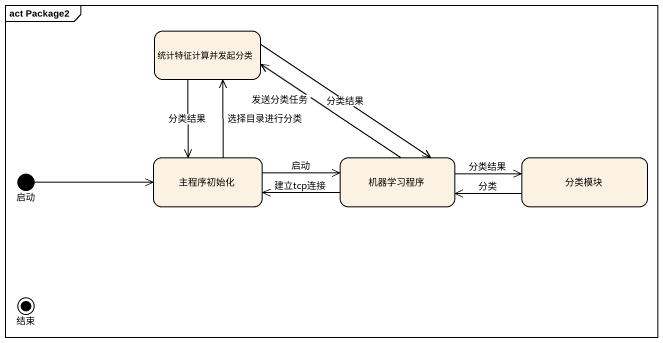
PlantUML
@startuml
mainframe act Package2
hide empty description
state 统计特征计算并发起分类
state 启动 <<start>>
state 主程序初始化
state 机器学习程序
state 分类模块
state 结束 <<end>>
统计特征计算并发起分类 --> 主程序初始化 : 分类结果
统计特征计算并发起分类 --> 机器学习程序 : 分类结果
启动 -right-> 主程序初始化
主程序初始化 -up-> 统计特征计算并发起分类 : 选择目录进行分类
主程序初始化 -right-> 机器学习程序 : 启动
机器学习程序 -up-> 统计特征计算并发起分类 : 发送分类任务
机器学习程序 -left-> 主程序初始化 : 建立tcp连接
机器学习程序 -right-> 分类模块 : 分类结果
分类模块 -left-> 机器学习程序 : 分类
@enduml
